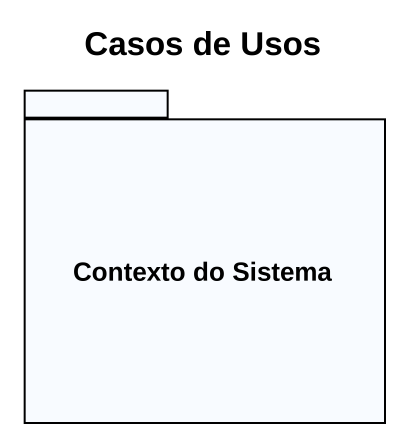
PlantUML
@startuml
title Casos de Usos
package "Contexto do Sistema" as Contexto_do_Sistema {
}
@enduml
